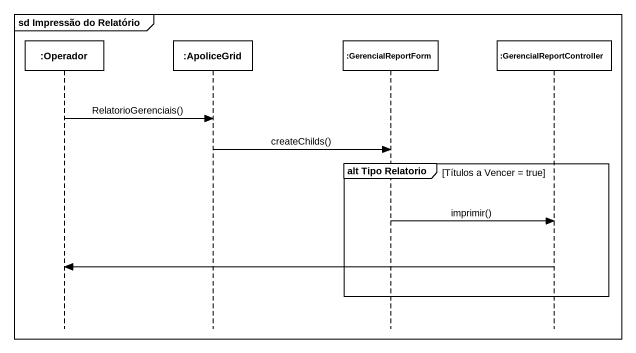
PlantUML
@startuml
mainframe sd Impressão do Relatório
hide footbox
participant ":Operador" as Operador
participant ":ApoliceGrid" as ApoliceGrid
participant ":GerencialReportForm" as GerencialReportForm
participant ":GerencialReportController" as GerencialReportController

Operador -> ApoliceGrid : RelatorioGerenciais()
ApoliceGrid -> GerencialReportForm : createChilds()
group alt Tipo Relatorio [Títulos a Vencer = true]
  GerencialReportForm -> GerencialReportController : imprimir()
  GerencialReportController -> Operador
end
@enduml
